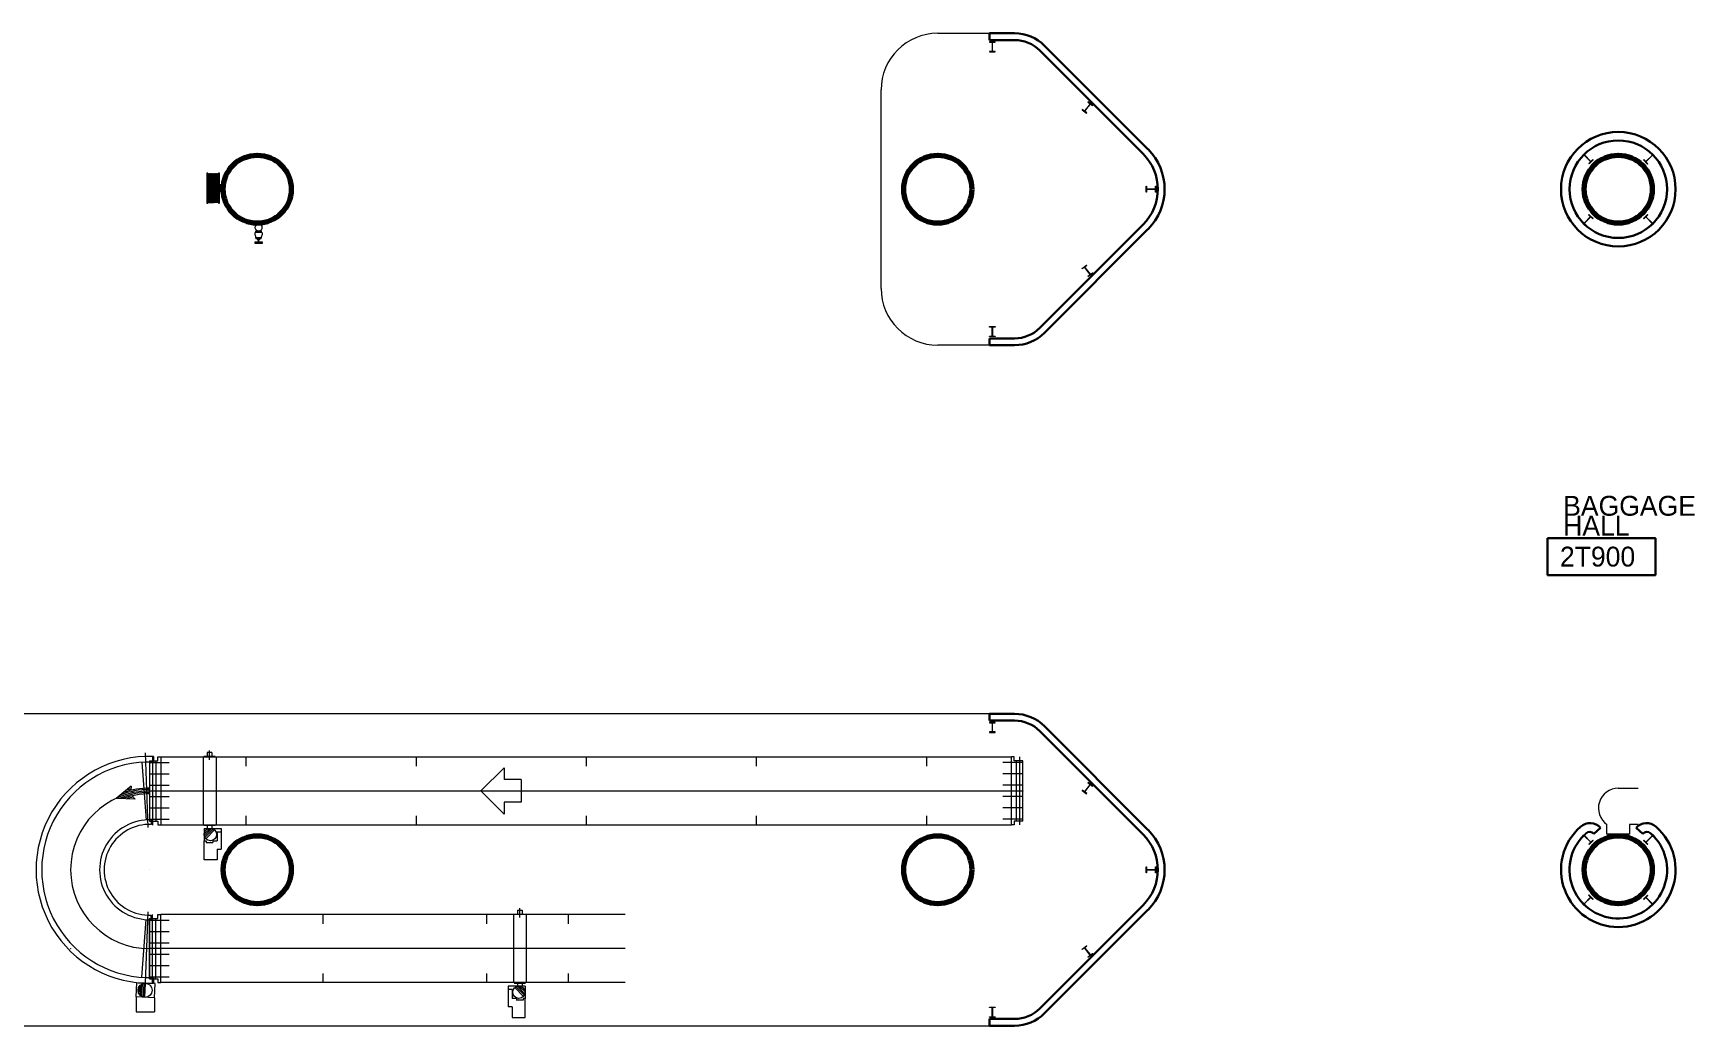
# Model space of a CAD drawing. Header units: metres. Extents: x 1807 to 3745, y 842 to 1968.
# Drawn here: x 3410.05 to 3439.35, y 1293.25 to 1310.75 of the extents above; entities that cross this region are included whole.
import ezdxf
from ezdxf.enums import TextEntityAlignment as Align

# ---------------------------------------------------------------- set-up
doc = ezdxf.new("R2010")
doc.units = ezdxf.units.M
doc.header["$MEASUREMENT"] = 0
doc.linetypes.add('DGN1', pattern=[7.299439, 0, -7.299439])
for name, color, linetype, lineweight in [('Level 1', 7, 'Continuous', 0), ('Level 31', 7, 'Continuous', 0), ('Level 33', 7, 'Continuous', 0), ('TRIRIGA DOOR BOX', 7, 'Continuous', 0)]:
    doc.layers.add(name, color=color, linetype=linetype, lineweight=lineweight)
doc.styles.add('Style-CHAR_FAST_FONT', font='CHAR_FAST_FONT.shx', dxfattribs={"height": 0.2})

msp = doc.modelspace()

# ---------------------------------------------------------------- linework, layer by layer
at = {"layer": 'Level 1', "color": 7, "linetype": 'Continuous', "lineweight": 0}
for p, q in [((3426, 1310.75), (3427.354, 1310.75)), ((3427.884, 1310.53), (3429.707, 1308.707)), ((3425, 1306.25), (3425, 1309.75)), ((3413.13, 1308.264), (3413.13, 1307.774)), ((3413.149, 1308.264), (3413.149, 1307.774)), ((3413.167, 1308.264), (3413.167, 1307.774)), ((3413.186, 1308.264), (3413.186, 1307.774)), ((3413.204, 1308.264), (3413.204, 1307.774)), ((3413.223, 1308.264), (3413.223, 1307.774)), ((3413.241, 1308.261), (3413.241, 1307.774)), ((3413.241, 1308.261), (3413.241, 1307.774)), ((3413.26, 1308.264), (3413.26, 1307.774)), ((3413.278, 1308.264), (3413.278, 1307.774)), ((3413.297, 1308.264), (3413.297, 1307.774)), ((3413.316, 1308.264), (3413.316, 1307.774)), ((3429.707, 1307.293), (3427.884, 1305.47)), ((3414.091, 1307.066), (3413.956, 1307.066)), ((3413.956, 1307.066), (3413.956, 1307.046)), ((3413.956, 1307.046), (3414.091, 1307.046)), ((3413.976, 1307.243), (3413.976, 1307.258)), ((3414.071, 1307.143), (3413.976, 1307.143)), ((3413.976, 1307.143), (3413.976, 1307.133)), ((3413.976, 1307.133), (3414.071, 1307.133)), ((3413.985, 1307.261), (3413.985, 1307.277)), ((3414.046, 1307.133), (3414.001, 1307.133)), ((3414.001, 1307.133), (3414.001, 1307.124)), ((3414.005, 1307.243), (3414.005, 1307.258)), ((3414.016, 1307.101), (3414.012, 1307.101)), ((3414.013, 1307.121), (3414.013, 1307.133)), ((3414.031, 1307.101), (3414.016, 1307.101)), ((3414.016, 1307.101), (3414.016, 1307.066)), ((3414.016, 1307.066), (3414.031, 1307.066)), ((3414.036, 1307.101), (3414.031, 1307.101)), ((3414.031, 1307.066), (3414.031, 1307.101)), ((3414.034, 1307.121), (3414.034, 1307.133)), ((3414.042, 1307.243), (3414.042, 1307.258)), ((3414.046, 1307.121), (3414.046, 1307.133)), ((3414.062, 1307.277), (3414.062, 1307.261)), ((3414.07, 1307.258), (3414.071, 1307.258)), ((3414.071, 1307.258), (3414.071, 1307.243)), ((3414.071, 1307.133), (3414.071, 1307.143)), ((3414.091, 1307.046), (3414.091, 1307.066)), ((3427.354, 1305.25), (3426, 1305.25)), ((3427.354, 1298.75), (3390.647, 1298.75)), ((3429.707, 1296.707), (3427.884, 1298.53)), ((3412.1, 1297.92), (3412.1, 1296.86)), ((3412.1, 1297.92), (3412.25, 1297.92)), ((3412.17, 1297.999), (3412.17, 1297.899)), ((3412.25, 1297.99), (3412.3, 1297.99)), ((3412.25, 1297.92), (3412.25, 1297.99)), ((3412.3, 1297.99), (3427.3, 1297.99)), ((3413.26, 1298), (3413.06, 1298)), ((3413.12, 1298.07), (3413.12, 1298)), ((3413.2, 1298.07), (3413.12, 1298.07)), ((3413.2, 1298.07), (3413.2, 1298)), ((3413.8, 1297.99), (3413.8, 1297.83)), ((3416.8, 1297.99), (3416.8, 1297.83)), ((3419.8, 1297.99), (3419.8, 1297.83)), ((3422.8, 1297.99), (3422.8, 1297.83)), ((3425.8, 1297.99), (3425.8, 1297.83)), ((3427.35, 1297.99), (3427.3, 1297.99)), ((3427.35, 1297.92), (3427.35, 1297.99)), ((3427.5, 1297.92), (3427.35, 1297.92)), ((3427.5, 1296.86), (3427.5, 1297.92)), ((3412.1, 1297.9), (3412.1, 1296.88)), ((3412.1, 1297.89), (3412.45, 1297.89)), ((3412.1, 1297.69), (3412.45, 1297.69)), ((3418.355, 1297.8), (3417.945, 1297.39)), ((3418.355, 1297.8), (3418.355, 1297.59)), ((3427.5, 1297.89), (3427.15, 1297.89)), ((3427.5, 1297.69), (3427.15, 1297.69)), ((3411.778, 1297.475), (3411.514, 1297.26)), ((3411.778, 1297.475), (3411.771, 1297.402)), ((3412.099, 1297.391), (3412.101, 1297.389)), ((3412.099, 1297.389), (3412.101, 1297.391)), ((3412.099, 1297.391), (3412.101, 1297.389)), ((3412.099, 1297.389), (3412.101, 1297.391)), ((3412.1, 1297.49), (3412.45, 1297.49)), ((3412.1, 1297.34), (3412.1, 1297.44)), ((3412.299, 1297.391), (3412.301, 1297.389)), ((3412.299, 1297.389), (3412.301, 1297.391)), ((3412.299, 1297.389), (3412.301, 1297.391)), ((3412.299, 1297.391), (3412.301, 1297.389)), ((3413.799, 1297.391), (3413.801, 1297.389)), ((3413.799, 1297.389), (3413.801, 1297.391)), ((3413.799, 1297.389), (3413.801, 1297.391)), ((3413.799, 1297.391), (3413.801, 1297.389)), ((3413.899, 1297.391), (3413.901, 1297.389)), ((3413.899, 1297.389), (3413.901, 1297.391)), ((3416.799, 1297.391), (3416.801, 1297.389)), ((3416.799, 1297.389), (3416.801, 1297.391)), ((3416.899, 1297.391), (3416.901, 1297.389)), ((3416.899, 1297.389), (3416.901, 1297.391)), ((3417.946, 1297.391), (3417.944, 1297.389)), ((3417.946, 1297.389), (3417.944, 1297.391)), ((3418.355, 1296.98), (3417.945, 1297.39)), ((3418.301, 1297.391), (3418.299, 1297.389)), ((3418.301, 1297.389), (3418.299, 1297.391)), ((3418.655, 1297.59), (3418.355, 1297.59)), ((3418.655, 1297.59), (3418.655, 1297.19)), ((3419.799, 1297.391), (3419.801, 1297.389)), ((3419.799, 1297.389), (3419.801, 1297.391)), ((3419.899, 1297.391), (3419.901, 1297.389)), ((3419.899, 1297.389), (3419.901, 1297.391)), ((3422.799, 1297.391), (3422.801, 1297.389)), ((3422.799, 1297.389), (3422.801, 1297.391)), ((3422.899, 1297.391), (3422.901, 1297.389)), ((3422.899, 1297.389), (3422.901, 1297.391)), ((3425.799, 1297.391), (3425.801, 1297.389)), ((3425.799, 1297.389), (3425.801, 1297.391)), ((3425.899, 1297.391), (3425.901, 1297.389)), ((3425.899, 1297.389), (3425.901, 1297.391)), ((3427.5, 1297.49), (3427.15, 1297.49)), ((3427.301, 1297.389), (3427.299, 1297.391)), ((3427.301, 1297.391), (3427.299, 1297.389)), ((3427.501, 1297.389), (3427.499, 1297.391)), ((3427.501, 1297.391), (3427.499, 1297.389)), ((3411.85, 1297.245), (3411.514, 1297.26)), ((3411.85, 1297.245), (3411.795, 1297.305)), ((3412.1, 1297.29), (3412.45, 1297.29)), ((3412.1, 1297.09), (3412.45, 1297.09)), ((3418.355, 1297.19), (3418.355, 1296.98)), ((3418.655, 1297.19), (3418.355, 1297.19)), ((3427.5, 1297.29), (3427.15, 1297.29)), ((3427.5, 1297.09), (3427.15, 1297.09)), ((3412.1, 1296.89), (3412.45, 1296.89)), ((3412.1, 1296.86), (3412.25, 1296.86)), ((3412.129, 1296.88), (3412.129, 1296.799)), ((3412.25, 1296.86), (3412.25, 1296.79)), ((3412.25, 1296.79), (3412.3, 1296.79)), ((3412.3, 1296.79), (3427.3, 1296.79)), ((3413.26, 1296.78), (3413.06, 1296.78)), ((3413.12, 1296.78), (3413.12, 1296.73)), ((3413.2, 1296.78), (3413.2, 1296.73)), ((3413.8, 1296.95), (3413.8, 1296.79)), ((3416.8, 1296.95), (3416.8, 1296.79)), ((3419.8, 1296.95), (3419.8, 1296.79)), ((3422.8, 1296.95), (3422.8, 1296.79)), ((3425.8, 1296.95), (3425.8, 1296.79)), ((3427.5, 1296.89), (3427.15, 1296.89)), ((3427.35, 1296.79), (3427.3, 1296.79)), ((3427.5, 1296.86), (3427.35, 1296.86)), ((3427.35, 1296.86), (3427.35, 1296.79)), ((3413.064, 1296.73), (3413.064, 1296.512)), ((3413.064, 1296.73), (3413.364, 1296.73)), ((3413.064, 1296.627), (3413.168, 1296.73)), ((3413.064, 1296.512), (3413.1, 1296.512)), ((3413.067, 1296.594), (3413.2, 1296.727)), ((3413.077, 1296.569), (3413.225, 1296.717)), ((3413.092, 1296.548), (3413.246, 1296.703)), ((3413.1, 1296.512), (3413.1, 1296.482)), ((3413.1, 1296.482), (3413.22, 1296.482)), ((3413.22, 1296.512), (3413.22, 1296.482)), ((3413.22, 1296.512), (3413.292, 1296.512)), ((3413.292, 1296.67), (3413.364, 1296.67)), ((3413.292, 1296.67), (3413.292, 1296.512)), ((3413.364, 1296.73), (3413.364, 1296.67)), ((3412.099, 1296.001), (3412.101, 1295.999)), ((3412.099, 1295.999), (3412.101, 1296.001)), ((3418.589, 1295.29), (3418.589, 1295.22)), ((3418.589, 1295.29), (3418.669, 1295.29)), ((3418.669, 1295.29), (3418.669, 1295.22)), ((3427.884, 1293.47), (3429.707, 1295.293)), ((3412.1, 1294.08), (3412.1, 1295.14)), ((3412.1, 1295.14), (3412.25, 1295.14)), ((3412.1, 1295.12), (3412.1, 1294.1)), ((3412.1, 1295.11), (3412.45, 1295.11)), ((3412.129, 1295.12), (3412.129, 1295.201)), ((3412.25, 1295.21), (3412.3, 1295.21)), ((3412.25, 1295.14), (3412.25, 1295.21)), ((3420.488, 1295.21), (3412.3, 1295.21)), ((3415.163, 1295.05), (3415.163, 1295.21)), ((3418.047, 1295.05), (3418.047, 1295.21)), ((3418.529, 1295.22), (3418.729, 1295.22)), ((3419.489, 1295.05), (3419.489, 1295.21)), ((3412.1, 1294.91), (3412.45, 1294.91)), ((3412.1, 1294.71), (3412.45, 1294.71)), ((3410.709, 1294.609), (3410.711, 1294.611)), ((3410.711, 1294.609), (3410.709, 1294.611)), ((3412.099, 1294.609), (3412.101, 1294.611)), ((3412.101, 1294.609), (3412.099, 1294.611)), ((3412.099, 1294.609), (3412.101, 1294.611)), ((3412.099, 1294.611), (3412.101, 1294.609)), ((3412.1, 1294.51), (3412.45, 1294.51)), ((3412.299, 1294.609), (3412.301, 1294.611)), ((3412.299, 1294.611), (3412.301, 1294.609)), ((3415.162, 1294.609), (3415.164, 1294.611)), ((3415.162, 1294.611), (3415.164, 1294.609)), ((3415.262, 1294.609), (3415.264, 1294.611)), ((3415.262, 1294.611), (3415.264, 1294.609)), ((3417.99, 1294.609), (3417.988, 1294.611)), ((3417.99, 1294.611), (3417.988, 1294.609)), ((3418.046, 1294.609), (3418.048, 1294.611)), ((3418.046, 1294.611), (3418.048, 1294.609)), ((3418.146, 1294.609), (3418.148, 1294.611)), ((3418.146, 1294.611), (3418.148, 1294.609)), ((3419.488, 1294.609), (3419.49, 1294.611)), ((3419.488, 1294.611), (3419.49, 1294.609)), ((3419.49, 1294.609), (3419.488, 1294.611)), ((3419.49, 1294.611), (3419.488, 1294.609)), ((3419.588, 1294.609), (3419.59, 1294.611)), ((3419.588, 1294.611), (3419.59, 1294.609)), ((3412.1, 1294.31), (3412.45, 1294.31)), ((3412.1, 1294.11), (3412.45, 1294.11)), ((3415.163, 1294.01), (3415.163, 1294.17)), ((3418.047, 1294.01), (3418.047, 1294.17)), ((3419.489, 1294.01), (3419.489, 1294.17)), ((3411.868, 1293.758), (3411.879, 1294.008)), ((3412.199, 1293.994), (3411.879, 1294.008)), ((3411.92, 1293.806), (3411.927, 1293.956)), ((3411.944, 1293.78), (3411.953, 1293.98)), ((3411.968, 1293.764), (3411.978, 1293.993)), ((3411.993, 1293.755), (3412.004, 1294)), ((3412.018, 1293.752), (3412.029, 1294.001)), ((3412.1, 1294.08), (3412.25, 1294.08)), ((3412.17, 1294.101), (3412.17, 1294.001)), ((3412.188, 1293.744), (3412.199, 1293.994)), ((3412.25, 1294.08), (3412.25, 1294.01)), ((3412.25, 1294.01), (3412.3, 1294.01)), ((3420.488, 1294.01), (3412.3, 1294.01)), ((3418.725, 1293.95), (3418.425, 1293.95)), ((3418.425, 1293.95), (3418.425, 1293.89)), ((3418.497, 1293.89), (3418.425, 1293.89)), ((3418.497, 1293.89), (3418.497, 1293.732)), ((3418.529, 1294), (3418.729, 1294)), ((3418.697, 1293.768), (3418.543, 1293.922)), ((3418.711, 1293.789), (3418.563, 1293.937)), ((3418.589, 1294), (3418.589, 1293.95)), ((3418.721, 1293.814), (3418.589, 1293.947)), ((3418.725, 1293.847), (3418.621, 1293.95)), ((3418.669, 1294), (3418.669, 1293.95)), ((3418.725, 1293.95), (3418.725, 1293.732)), ((3412.188, 1293.744), (3411.868, 1293.758)), ((3418.569, 1293.732), (3418.497, 1293.732)), ((3418.689, 1293.702), (3418.568, 1293.702)), ((3418.569, 1293.732), (3418.569, 1293.702)), ((3418.725, 1293.732), (3418.689, 1293.732)), ((3418.689, 1293.732), (3418.689, 1293.702)), ((3390.647, 1293.25), (3427.354, 1293.25))]:
    msp.add_line(p, q, dxfattribs=at)
at = {"layer": 'Level 1', "color": 7, "linetype": 'Continuous', "lineweight": 30}
for p, q in [((3427.354, 1310.75), (3426.91, 1310.75)), ((3426.91, 1310.75), (3426.91, 1310.63)), ((3426.91, 1310.63), (3427.354, 1310.63)), ((3429.707, 1308.707), (3427.884, 1310.53)), ((3427.8, 1310.445), (3429.622, 1308.622)), ((3413.34, 1308.07), (3413.34, 1307.968)), ((3413.369, 1308.07), (3413.34, 1308.07)), ((3413.34, 1307.968), (3413.369, 1307.968)), ((3413.369, 1307.968), (3413.369, 1308.07)), ((3429.622, 1307.378), (3427.8, 1305.555)), ((3427.884, 1305.47), (3429.707, 1307.293)), ((3427.354, 1305.37), (3426.91, 1305.37)), ((3426.91, 1305.37), (3426.91, 1305.25)), ((3426.91, 1305.25), (3427.354, 1305.25)), ((3427.354, 1298.75), (3426.91, 1298.75)), ((3426.91, 1298.75), (3426.91, 1298.63)), ((3426.91, 1298.63), (3427.354, 1298.63)), ((3429.707, 1296.707), (3427.884, 1298.53)), ((3427.8, 1298.445), (3429.622, 1296.622)), ((3437.687, 1296.738), (3437.569, 1296.634)), ((3437.687, 1296.738), (3437.569, 1296.634)), ((3438.313, 1296.738), (3438.431, 1296.634)), ((3429.622, 1295.378), (3427.8, 1293.555)), ((3427.884, 1293.47), (3429.707, 1295.293)), ((3427.354, 1293.37), (3426.91, 1293.37)), ((3426.91, 1293.37), (3426.91, 1293.25)), ((3426.91, 1293.25), (3427.354, 1293.25))]:
    msp.add_line(p, q, dxfattribs=at)
at = {"layer": 'Level 1', "color": 7, "linetype": 'Continuous', "lineweight": 13}
for p, q in [((3427.011, 1310.6), (3426.91, 1310.6)), ((3426.91, 1310.6), (3426.91, 1310.592)), ((3426.91, 1310.592), (3426.95, 1310.592)), ((3426.958, 1310.584), (3426.958, 1310.438)), ((3426.963, 1310.438), (3426.963, 1310.584)), ((3426.97, 1310.592), (3427.011, 1310.592)), ((3427.011, 1310.592), (3427.011, 1310.6)), ((3426.95, 1310.43), (3426.91, 1310.43)), ((3426.91, 1310.43), (3426.91, 1310.422)), ((3426.91, 1310.422), (3427.011, 1310.422)), ((3427.011, 1310.43), (3426.97, 1310.43)), ((3427.011, 1310.422), (3427.011, 1310.43)), ((3428.549, 1309.406), (3428.544, 1309.4)), ((3428.544, 1309.4), (3428.625, 1309.338)), ((3428.581, 1309.381), (3428.549, 1309.406)), ((3428.681, 1309.499), (3428.592, 1309.383)), ((3428.596, 1309.38), (3428.685, 1309.496)), ((3428.63, 1309.344), (3428.597, 1309.369)), ((3428.625, 1309.338), (3428.63, 1309.344)), ((3428.652, 1309.541), (3428.648, 1309.535)), ((3428.648, 1309.535), (3428.68, 1309.51)), ((3428.733, 1309.479), (3428.652, 1309.541)), ((3428.696, 1309.498), (3428.728, 1309.473)), ((3428.728, 1309.473), (3428.733, 1309.479)), ((3437.43, 1308.643), (3437.358, 1308.571)), ((3437.358, 1308.571), (3437.364, 1308.566)), ((3437.364, 1308.566), (3437.393, 1308.595)), ((3437.403, 1308.595), (3437.507, 1308.491)), ((3437.407, 1308.609), (3437.435, 1308.638)), ((3437.51, 1308.494), (3437.407, 1308.598)), ((3437.435, 1308.638), (3437.43, 1308.643)), ((3437.507, 1308.48), (3437.478, 1308.451)), ((3437.484, 1308.446), (3437.556, 1308.517)), ((3437.55, 1308.523), (3437.521, 1308.494)), ((3437.556, 1308.517), (3437.55, 1308.523)), ((3438.451, 1308.522), (3438.446, 1308.516)), ((3438.446, 1308.516), (3438.517, 1308.444)), ((3438.48, 1308.493), (3438.451, 1308.522)), ((3438.595, 1308.597), (3438.491, 1308.493)), ((3438.494, 1308.49), (3438.598, 1308.593)), ((3438.523, 1308.45), (3438.494, 1308.479)), ((3438.571, 1308.642), (3438.566, 1308.636)), ((3438.566, 1308.636), (3438.595, 1308.607)), ((3438.643, 1308.57), (3438.571, 1308.642)), ((3438.609, 1308.593), (3438.637, 1308.565)), ((3438.637, 1308.565), (3438.643, 1308.57)), ((3413.114, 1308.284), (3413.114, 1307.754)), ((3413.129, 1308.284), (3413.114, 1308.284)), ((3413.129, 1307.754), (3413.129, 1308.284)), ((3413.319, 1308.284), (3413.319, 1307.754)), ((3413.333, 1308.284), (3413.319, 1308.284)), ((3413.333, 1307.754), (3413.333, 1308.284)), ((3437.478, 1308.451), (3437.484, 1308.446)), ((3438.517, 1308.444), (3438.523, 1308.45)), ((3429.672, 1307.949), (3429.672, 1308.051)), ((3429.672, 1308.051), (3429.68, 1308.051)), ((3429.68, 1307.949), (3429.672, 1307.949)), ((3429.68, 1308.051), (3429.68, 1308.01)), ((3429.68, 1307.99), (3429.68, 1307.949)), ((3429.688, 1308.002), (3429.834, 1308.002)), ((3429.834, 1307.998), (3429.688, 1307.998)), ((3429.842, 1308.01), (3429.842, 1308.051)), ((3429.842, 1308.051), (3429.85, 1308.051)), ((3429.842, 1307.949), (3429.842, 1307.99)), ((3429.85, 1307.949), (3429.842, 1307.949)), ((3429.85, 1308.051), (3429.85, 1307.949)), ((3413.114, 1307.754), (3413.129, 1307.754)), ((3413.319, 1307.754), (3413.333, 1307.754)), ((3437.363, 1307.435), (3437.357, 1307.43)), ((3437.357, 1307.43), (3437.429, 1307.358)), ((3437.391, 1307.407), (3437.363, 1307.435)), ((3437.506, 1307.51), (3437.402, 1307.407)), ((3437.405, 1307.403), (3437.509, 1307.507)), ((3437.434, 1307.364), (3437.405, 1307.393)), ((3437.429, 1307.358), (3437.434, 1307.364)), ((3437.483, 1307.556), (3437.477, 1307.55)), ((3437.477, 1307.55), (3437.506, 1307.521)), ((3437.554, 1307.484), (3437.483, 1307.556)), ((3437.52, 1307.507), (3437.549, 1307.478)), ((3437.549, 1307.478), (3437.554, 1307.484)), ((3438.516, 1307.554), (3438.444, 1307.483)), ((3438.444, 1307.483), (3438.45, 1307.477)), ((3438.45, 1307.477), (3438.479, 1307.506)), ((3438.49, 1307.506), (3438.593, 1307.402)), ((3438.493, 1307.52), (3438.522, 1307.549)), ((3438.597, 1307.405), (3438.493, 1307.509)), ((3438.522, 1307.549), (3438.516, 1307.554)), ((3438.593, 1307.391), (3438.565, 1307.362)), ((3438.565, 1307.362), (3438.57, 1307.357)), ((3438.57, 1307.357), (3438.642, 1307.429)), ((3438.636, 1307.434), (3438.607, 1307.405)), ((3438.642, 1307.429), (3438.636, 1307.434)), ((3428.544, 1306.6), (3428.625, 1306.662)), ((3428.549, 1306.594), (3428.544, 1306.6)), ((3428.581, 1306.619), (3428.549, 1306.594)), ((3428.681, 1306.501), (3428.592, 1306.617)), ((3428.596, 1306.62), (3428.685, 1306.504)), ((3428.63, 1306.656), (3428.597, 1306.631)), ((3428.625, 1306.662), (3428.63, 1306.656)), ((3428.648, 1306.465), (3428.68, 1306.49)), ((3428.652, 1306.459), (3428.648, 1306.465)), ((3428.733, 1306.521), (3428.652, 1306.459)), ((3428.696, 1306.502), (3428.728, 1306.527)), ((3428.728, 1306.527), (3428.733, 1306.521)), ((3426.91, 1305.57), (3426.91, 1305.578)), ((3426.91, 1305.578), (3427.011, 1305.578)), ((3426.95, 1305.57), (3426.91, 1305.57)), ((3426.958, 1305.416), (3426.958, 1305.562)), ((3426.963, 1305.562), (3426.963, 1305.416)), ((3427.011, 1305.57), (3426.97, 1305.57)), ((3427.011, 1305.578), (3427.011, 1305.57)), ((3426.91, 1305.4), (3426.91, 1305.408)), ((3426.91, 1305.408), (3426.95, 1305.408)), ((3427.011, 1305.4), (3426.91, 1305.4)), ((3426.97, 1305.408), (3427.011, 1305.408)), ((3427.011, 1305.408), (3427.011, 1305.4)), ((3427.011, 1298.6), (3426.91, 1298.6)), ((3426.91, 1298.6), (3426.91, 1298.592)), ((3426.91, 1298.592), (3426.95, 1298.592)), ((3426.958, 1298.584), (3426.958, 1298.438)), ((3426.963, 1298.438), (3426.963, 1298.584)), ((3426.97, 1298.592), (3427.011, 1298.592)), ((3427.011, 1298.592), (3427.011, 1298.6)), ((3426.95, 1298.43), (3426.91, 1298.43)), ((3426.91, 1298.43), (3426.91, 1298.422)), ((3426.91, 1298.422), (3427.011, 1298.422)), ((3427.011, 1298.43), (3426.97, 1298.43)), ((3427.011, 1298.422), (3427.011, 1298.43)), ((3428.549, 1297.406), (3428.544, 1297.4)), ((3428.544, 1297.4), (3428.625, 1297.338)), ((3428.581, 1297.381), (3428.549, 1297.406)), ((3428.681, 1297.499), (3428.592, 1297.383)), ((3428.596, 1297.38), (3428.685, 1297.496)), ((3428.63, 1297.344), (3428.597, 1297.369)), ((3428.625, 1297.338), (3428.63, 1297.344)), ((3428.652, 1297.541), (3428.648, 1297.535)), ((3428.648, 1297.535), (3428.68, 1297.51)), ((3428.733, 1297.479), (3428.652, 1297.541)), ((3428.696, 1297.498), (3428.728, 1297.473)), ((3428.728, 1297.473), (3428.733, 1297.479)), ((3438, 1297.437), (3438.35, 1297.437)), ((3437.8, 1296.627), (3437.8, 1296.8)), ((3438.35, 1296.8), (3438.2, 1296.8)), ((3438.2, 1296.8), (3438.2, 1296.627)), ((3437.43, 1296.643), (3437.358, 1296.571)), ((3437.358, 1296.571), (3437.364, 1296.566)), ((3437.364, 1296.566), (3437.393, 1296.595)), ((3437.403, 1296.595), (3437.507, 1296.491)), ((3437.407, 1296.609), (3437.435, 1296.638)), ((3437.51, 1296.494), (3437.407, 1296.598)), ((3437.435, 1296.638), (3437.43, 1296.643)), ((3437.507, 1296.48), (3437.478, 1296.451)), ((3437.478, 1296.451), (3437.484, 1296.446)), ((3437.484, 1296.446), (3437.556, 1296.517)), ((3437.55, 1296.523), (3437.521, 1296.494)), ((3437.556, 1296.517), (3437.55, 1296.523)), ((3438.2, 1296.627), (3437.8, 1296.627)), ((3438.451, 1296.522), (3438.446, 1296.516)), ((3438.446, 1296.516), (3438.517, 1296.444)), ((3438.48, 1296.493), (3438.451, 1296.522)), ((3438.595, 1296.597), (3438.491, 1296.493)), ((3438.494, 1296.49), (3438.598, 1296.593)), ((3438.523, 1296.45), (3438.494, 1296.479)), ((3438.517, 1296.444), (3438.523, 1296.45)), ((3438.571, 1296.642), (3438.566, 1296.636)), ((3438.566, 1296.636), (3438.595, 1296.607)), ((3438.643, 1296.57), (3438.571, 1296.642)), ((3438.609, 1296.593), (3438.637, 1296.565)), ((3438.637, 1296.565), (3438.643, 1296.57)), ((3429.672, 1295.949), (3429.672, 1296.051)), ((3429.672, 1296.051), (3429.68, 1296.051)), ((3429.68, 1295.949), (3429.672, 1295.949)), ((3429.68, 1296.051), (3429.68, 1296.01)), ((3429.68, 1295.99), (3429.68, 1295.949)), ((3429.688, 1296.002), (3429.834, 1296.002)), ((3429.834, 1295.998), (3429.688, 1295.998)), ((3429.842, 1296.01), (3429.842, 1296.051)), ((3429.842, 1296.051), (3429.85, 1296.051)), ((3429.842, 1295.949), (3429.842, 1295.99)), ((3429.85, 1295.949), (3429.842, 1295.949)), ((3429.85, 1296.051), (3429.85, 1295.949)), ((3437.363, 1295.435), (3437.357, 1295.43)), ((3437.357, 1295.43), (3437.429, 1295.358)), ((3437.391, 1295.407), (3437.363, 1295.435)), ((3437.506, 1295.51), (3437.402, 1295.407)), ((3437.405, 1295.403), (3437.509, 1295.507)), ((3437.434, 1295.364), (3437.405, 1295.393)), ((3437.429, 1295.358), (3437.434, 1295.364)), ((3437.483, 1295.556), (3437.477, 1295.55)), ((3437.477, 1295.55), (3437.506, 1295.521)), ((3437.554, 1295.484), (3437.483, 1295.556)), ((3437.52, 1295.507), (3437.549, 1295.478)), ((3437.549, 1295.478), (3437.554, 1295.484)), ((3438.516, 1295.554), (3438.444, 1295.483)), ((3438.444, 1295.483), (3438.45, 1295.477)), ((3438.45, 1295.477), (3438.479, 1295.506)), ((3438.49, 1295.506), (3438.593, 1295.402)), ((3438.493, 1295.52), (3438.522, 1295.549)), ((3438.597, 1295.405), (3438.493, 1295.509)), ((3438.522, 1295.549), (3438.516, 1295.554)), ((3438.593, 1295.391), (3438.565, 1295.362)), ((3438.565, 1295.362), (3438.57, 1295.357)), ((3438.57, 1295.357), (3438.642, 1295.429)), ((3438.636, 1295.434), (3438.607, 1295.405)), ((3438.642, 1295.429), (3438.636, 1295.434)), ((3428.544, 1294.6), (3428.625, 1294.662)), ((3428.549, 1294.594), (3428.544, 1294.6)), ((3428.581, 1294.619), (3428.549, 1294.594)), ((3428.681, 1294.501), (3428.592, 1294.617)), ((3428.596, 1294.62), (3428.685, 1294.504)), ((3428.63, 1294.656), (3428.597, 1294.631)), ((3428.625, 1294.662), (3428.63, 1294.656)), ((3428.648, 1294.465), (3428.68, 1294.49)), ((3428.652, 1294.459), (3428.648, 1294.465)), ((3428.733, 1294.521), (3428.652, 1294.459)), ((3428.696, 1294.502), (3428.728, 1294.527)), ((3428.728, 1294.527), (3428.733, 1294.521)), ((3426.91, 1293.57), (3426.91, 1293.578)), ((3426.91, 1293.578), (3427.011, 1293.578)), ((3426.95, 1293.57), (3426.91, 1293.57)), ((3426.958, 1293.416), (3426.958, 1293.562)), ((3426.963, 1293.562), (3426.963, 1293.416)), ((3427.011, 1293.57), (3426.97, 1293.57)), ((3427.011, 1293.578), (3427.011, 1293.57)), ((3426.91, 1293.4), (3426.91, 1293.408)), ((3426.91, 1293.408), (3426.95, 1293.408)), ((3427.011, 1293.4), (3426.91, 1293.4)), ((3426.97, 1293.408), (3427.011, 1293.408)), ((3427.011, 1293.408), (3427.011, 1293.4))]:
    msp.add_line(p, q, dxfattribs=at)
at = {"layer": 'Level 1', "color": 7, "linetype": 'DGN1', "lineweight": 0}
for p, q in [((3413.339, 1308.067), (3413.132, 1308.067)), ((3413.339, 1307.971), (3413.132, 1307.971))]:
    msp.add_line(p, q, dxfattribs=at)
at = {"layer": 'Level 1', "color": 7, "linetype": 'Continuous', "lineweight": 0, "ltscale": 4}
for p, q in [((3412.076, 1296.744), (3412.027, 1298.061)), ((3412.155, 1297.99), (3412.155, 1296.789)), ((3412.21, 1297.92), (3412.21, 1296.86)), ((3412.3, 1297.99), (3412.3, 1296.79)), ((3413.047, 1297.99), (3413.047, 1296.79)), ((3413.16, 1297.94), (3413.16, 1298.104)), ((3413.273, 1297.99), (3413.273, 1296.79)), ((3427.3, 1296.79), (3427.3, 1297.99)), ((3427.39, 1296.86), (3427.39, 1297.92)), ((3427.445, 1296.79), (3427.445, 1297.991)), ((3411.965, 1297.895), (3412.041, 1296.878)), ((3412.1, 1297.39), (3427.5, 1297.39)), ((3413.064, 1296.174), (3413.064, 1296.512)), ((3413.364, 1296.67), (3413.364, 1296.362)), ((3413.292, 1296.174), (3413.064, 1296.174)), ((3413.292, 1296.362), (3413.292, 1296.174)), ((3413.292, 1296.362), (3413.364, 1296.362)), ((3418.629, 1295.16), (3418.629, 1295.324)), ((3411.965, 1294.105), (3412.041, 1295.122)), ((3412.029, 1294.001), (3412.076, 1295.258)), ((3412.155, 1294.01), (3412.155, 1295.211)), ((3412.21, 1294.08), (3412.21, 1295.14)), ((3412.3, 1294.01), (3412.3, 1295.21)), ((3418.516, 1295.21), (3418.516, 1294.01)), ((3418.742, 1295.21), (3418.742, 1294.01)), ((3420.488, 1294.61), (3412.1, 1294.61)), ((3418.425, 1293.89), (3418.425, 1293.582)), ((3411.868, 1293.758), (3411.868, 1293.494)), ((3412.188, 1293.744), (3412.188, 1293.494)), ((3418.497, 1293.582), (3418.425, 1293.582)), ((3418.497, 1293.582), (3418.497, 1293.394)), ((3418.725, 1293.394), (3418.725, 1293.732)), ((3411.868, 1293.494), (3412.188, 1293.494)), ((3418.497, 1293.394), (3418.725, 1293.394))]:
    msp.add_line(p, q, dxfattribs=at)
at = {"layer": 'Level 1', "color": 7, "linetype": 'Continuous', "lineweight": 30}
for radius in [1.01, 0.86]:
    msp.add_circle((3438, 1308), radius, dxfattribs=at)
at = {"layer": 'Level 1', "color": 7, "linetype": 'Continuous', "lineweight": 70}
for centre in [(3414, 1308), (3426, 1308), (3438, 1308), (3414, 1296), (3426, 1296), (3438, 1296)]:
    msp.add_circle(centre, 0.6, dxfattribs=at)
at = {"layer": 'Level 1', "color": 7, "linetype": 'Continuous', "lineweight": 13}
msp.add_circle((3414.024, 1307.323), 0.06, dxfattribs=at)
at = {"layer": 'Level 1', "color": 7, "linetype": 'Continuous', "lineweight": 0}
for centre, radius in [((3413.173, 1296.621), 0.109), ((3412.023, 1293.876), 0.125), ((3418.615, 1293.841), 0.109)]:
    msp.add_circle(centre, radius, dxfattribs=at)
for centre, radius, start, end in [((3426, 1309.75), 1, 90, 180), ((3427.354, 1310), 0.75, 44.9932, 90), ((3429, 1308), 1, 315.0067, 44.9931), ((3413.99, 1307.212), 0.0339, 113.2427, 208.8427), ((3413.897, 1307.147), 0.0799, 357.2159, 37.4014), ((3413.991, 1307.221), 0.04, 68.767, 111.233), ((3413.991, 1307.281), 0.04, 248.767, 291.233), ((3414.007, 1307.123), 0.00618, 166.1244, 346.1244), ((3414.024, 1307.191), 0.0701, 74.7036, 105.2964), ((3414.024, 1307.311), 0.0701, 254.7036, 285.2964), ((3413.992, 1307.102), 0.0205, 359.2613, 50.134), ((3414.024, 1307.129), 0.0127, 214.4192, 325.5808), ((3414.04, 1307.123), 0.00618, 193.8756, 346.1244), ((3414.056, 1307.102), 0.0205, 129.866, 180.7387), ((3414.057, 1307.221), 0.04, 68.767, 111.233), ((3414.057, 1307.281), 0.04, 248.767, 291.233), ((3414.058, 1307.212), 0.0339, 331.1573, 66.7573), ((3414.151, 1307.147), 0.0799, 142.5986, 182.7841), ((3426, 1306.25), 1, 180, 270), ((3427.354, 1306), 0.75, 270, 315.007), ((3427.354, 1298), 0.75, 44.9932, 90), ((3412.1, 1296), 2, 87.9942, 272.0894), ((3412.1, 1296), 1.9, 87.8886, 272.0894), ((3412.1, 1296), 1.365, 90.0068, 112.8538), ((3412.1, 1296), 1.415, 90.0068, 111.3842), ((3412.1, 1296), 1.34, 90.0068, 110.5076), ((3412.1, 1296), 1.44, 90.0068, 108.4989), ((3412.1, 1296), 1.465, 102.8927, 106.0394), ((3412.1, 1296), 1.315, 102.5389, 107.8058), ((3412.1, 1296), 0.88, 88.1104, 271.8476), ((3412.1, 1296), 0.8, 87.9214, 271.8476), ((3429, 1296), 1, 315.0067, 44.9931), ((3427.354, 1294), 0.75, 270, 315.007)]:
    msp.add_arc(centre, radius, start, end, dxfattribs=at)
at = {"layer": 'Level 1', "color": 7, "linetype": 'Continuous', "lineweight": 13}
for centre, radius, start, end in [((3426.95, 1310.584), 0.0076, 0, 90), ((3426.97, 1310.584), 0.0076, 90, 180), ((3426.95, 1310.438), 0.0076, 270, 0), ((3426.97, 1310.438), 0.0076, 180, 270), ((3428.586, 1309.387), 0.0076, 232.5, 322.5), ((3428.602, 1309.375), 0.0076, 142.5, 232.5), ((3428.675, 1309.504), 0.0076, 322.5, 52.5), ((3428.691, 1309.492), 0.0076, 52.5, 142.5), ((3437.398, 1308.589), 0.0076, 45, 135), ((3437.412, 1308.603), 0.0076, 135, 225), ((3437.502, 1308.485), 0.0076, 315, 45), ((3437.516, 1308.499), 0.0076, 225, 315), ((3438.485, 1308.498), 0.0076, 225, 315), ((3438.499, 1308.484), 0.0076, 135, 225), ((3438.589, 1308.602), 0.0076, 315, 45), ((3438.603, 1308.588), 0.0076, 45, 135), ((3429.688, 1308.01), 0.0076, 180, 270), ((3429.688, 1307.99), 0.0076, 90, 180), ((3429.834, 1308.01), 0.0076, 270, 0), ((3429.834, 1307.99), 0.0076, 0, 90), ((3437.397, 1307.412), 0.0076, 225, 315), ((3437.411, 1307.398), 0.0076, 135, 225), ((3437.501, 1307.516), 0.0076, 315, 45), ((3437.515, 1307.502), 0.0076, 45, 135), ((3438.484, 1307.501), 0.0076, 45, 135), ((3438.498, 1307.515), 0.0076, 135, 225), ((3438.588, 1307.397), 0.0076, 315, 45), ((3438.602, 1307.411), 0.0076, 225, 315), ((3428.586, 1306.613), 0.0076, 37.5, 127.5), ((3428.602, 1306.625), 0.0076, 127.5, 217.5), ((3428.675, 1306.496), 0.0076, 307.5, 37.5), ((3428.691, 1306.508), 0.0076, 217.5, 307.5), ((3426.95, 1305.562), 0.0076, 0, 90), ((3426.97, 1305.562), 0.0076, 90, 180), ((3426.95, 1305.416), 0.0076, 270, 0), ((3426.97, 1305.416), 0.0076, 180, 270), ((3426.95, 1298.584), 0.0076, 0, 90), ((3426.97, 1298.584), 0.0076, 90, 180), ((3426.95, 1298.438), 0.0076, 270, 0), ((3426.97, 1298.438), 0.0076, 180, 270), ((3428.586, 1297.387), 0.0076, 232.5, 322.5), ((3428.602, 1297.375), 0.0076, 142.5, 232.5), ((3428.675, 1297.504), 0.0076, 322.5, 52.5), ((3428.691, 1297.492), 0.0076, 52.5, 142.5), ((3438, 1297.087), 0.35, 90.0019, 235.1483), ((3437.398, 1296.589), 0.0076, 45, 135), ((3437.412, 1296.603), 0.0076, 135, 225), ((3437.502, 1296.485), 0.0076, 315, 45), ((3437.516, 1296.499), 0.0076, 225, 315), ((3438.485, 1296.498), 0.0076, 225, 315), ((3438.499, 1296.484), 0.0076, 135, 225), ((3438.589, 1296.602), 0.0076, 315, 45), ((3438.603, 1296.588), 0.0076, 45, 135), ((3429.688, 1296.01), 0.0076, 180, 270), ((3429.688, 1295.99), 0.0076, 90, 180), ((3429.834, 1296.01), 0.0076, 270, 0), ((3429.834, 1295.99), 0.0076, 0, 90), ((3437.397, 1295.412), 0.0076, 225, 315), ((3437.411, 1295.398), 0.0076, 135, 225), ((3437.501, 1295.516), 0.0076, 315, 45), ((3437.515, 1295.502), 0.0076, 45, 135), ((3438.484, 1295.501), 0.0076, 45, 135), ((3438.498, 1295.515), 0.0076, 135, 225), ((3438.588, 1295.397), 0.0076, 315, 45), ((3438.602, 1295.411), 0.0076, 225, 315), ((3428.586, 1294.613), 0.0076, 37.5, 127.5), ((3428.602, 1294.625), 0.0076, 127.5, 217.5), ((3428.675, 1294.496), 0.0076, 307.5, 37.5), ((3428.691, 1294.508), 0.0076, 217.5, 307.5), ((3426.95, 1293.562), 0.0076, 0, 90), ((3426.97, 1293.562), 0.0076, 90, 180), ((3426.95, 1293.416), 0.0076, 270, 0), ((3426.97, 1293.416), 0.0076, 180, 270)]:
    msp.add_arc(centre, radius, start, end, dxfattribs=at)
at = {"layer": 'Level 1', "color": 7, "linetype": 'Continuous', "lineweight": 30}
for centre, radius, start, end in [((3427.354, 1310), 0.75, 44.9964, 89.9978), ((3427.354, 1310), 0.63, 44.9964, 89.9978), ((3429, 1308), 0.88, 315.0065, 44.9935), ((3429, 1308), 1, 315.0065, 44.9935), ((3427.354, 1306), 0.63, 270.0007, 315.005), ((3427.354, 1306), 0.75, 270.0007, 315.005), ((3427.354, 1298), 0.75, 44.9964, 89.9978), ((3427.354, 1298), 0.63, 44.9964, 89.9978), ((3438, 1296), 1.01, 131.2423, 48.7577), ((3437.499, 1296.573), 0.25, 41.5033, 131.5018), ((3437.499, 1296.573), 0.25, 41.5033, 131.5018), ((3438.501, 1296.573), 0.25, 48.4982, 138.4967), ((3429, 1296), 0.88, 315.0065, 44.9935), ((3429, 1296), 1, 315.0065, 44.9935), ((3438, 1296), 0.86, 134.8407, 48.3352), ((3437.494, 1296.568), 0.1, 41.5033, 131.5018), ((3437.494, 1296.568), 0.1, 41.5033, 131.5018), ((3438.506, 1296.568), 0.1, 48.4982, 138.4967), ((3427.354, 1294), 0.63, 270.0007, 315.005), ((3427.354, 1294), 0.75, 270.0007, 315.005)]:
    msp.add_arc(centre, radius, start, end, dxfattribs=at)
at = {"layer": 'Level 1', "color": 7, "linetype": 'Continuous', "lineweight": 0, "ltscale": 4}
msp.add_arc((3412.1, 1296), 1.39, 90, 270, dxfattribs=at)
at = {"layer": 'Level 1', "color": 7, "linetype": 'Continuous', "lineweight": 0, "extrusion": (0, 0, -1)}
for centre, major_axis, ratio in [((3413.139, 1308.257), (0, -0.017), 0.578812), ((3413.158, 1308.257), (0, -0.017), 0.578812), ((3413.176, 1308.257), (0, -0.017), 0.578812), ((3413.195, 1308.257), (0, -0.017), 0.578812), ((3413.213, 1308.257), (0, -0.017), 0.578812), ((3413.232, 1308.257), (0, -0.017), 0.578812), ((3413.251, 1307.781), (0, 0.017), 0.578813), ((3413.269, 1307.781), (0, 0.017), 0.578813), ((3413.288, 1307.781), (0, 0.017), 0.578813), ((3413.306, 1307.781), (0, 0.017), 0.578813)]:
    msp.add_ellipse(centre, major_axis=major_axis, ratio=ratio, start_param=1.981756, end_param=4.478097, dxfattribs=at)
at = {"layer": 'Level 1', "color": 7, "linetype": 'Continuous', "lineweight": 0}
for centre, major_axis, ratio in [((3413.251, 1308.257), (0, 0.017), 0.578812), ((3413.269, 1308.257), (0, 0.017), 0.578812), ((3413.288, 1308.257), (0, 0.017), 0.578812), ((3413.306, 1308.257), (0, 0.017), 0.578812), ((3413.139, 1307.781), (0, -0.017), 0.578813), ((3413.158, 1307.781), (0, -0.017), 0.578813), ((3413.176, 1307.781), (0, -0.017), 0.578813), ((3413.195, 1307.781), (0, -0.017), 0.578813), ((3413.213, 1307.781), (0, -0.017), 0.578813), ((3413.232, 1307.781), (0, -0.017), 0.578813)]:
    msp.add_ellipse(centre, major_axis=major_axis, ratio=ratio, start_param=5.123349, end_param=7.619689, dxfattribs=at)
at = {"layer": 'TRIRIGA DOOR BOX', "color": 251, "linetype": 'Continuous', "lineweight": 30, "true_color": 0x555555}
msp.add_lwpolyline([(3436.754, 1301.847), (3438.654, 1301.847), (3438.654, 1301.197), (3436.754, 1301.197)], close=True, dxfattribs=at)

# ---------------------------------------------------------------- texts
at = {"layer": 'Level 31', "color": 7, "linetype": 'Continuous', "lineweight": 40, "insert": (3437.028, 1302.243), "char_height": 0.35, "width": 2.54949, "attachment_point": 4, "line_spacing_factor": 0.6, "style": 'Style-CHAR_FAST_FONT'}
msp.add_mtext('BAGGAGE\\PHALL\\P', dxfattribs=at)
at = {"layer": 'Level 33', "color": 7, "linetype": 'Continuous', "lineweight": 30, "style": 'Style-CHAR_FAST_FONT'}
msp.add_text('2T900', height=0.35, dxfattribs=at).set_placement((3436.971, 1301.522), align=Align.MIDDLE_LEFT)

doc.saveas('drawing.dxf')
